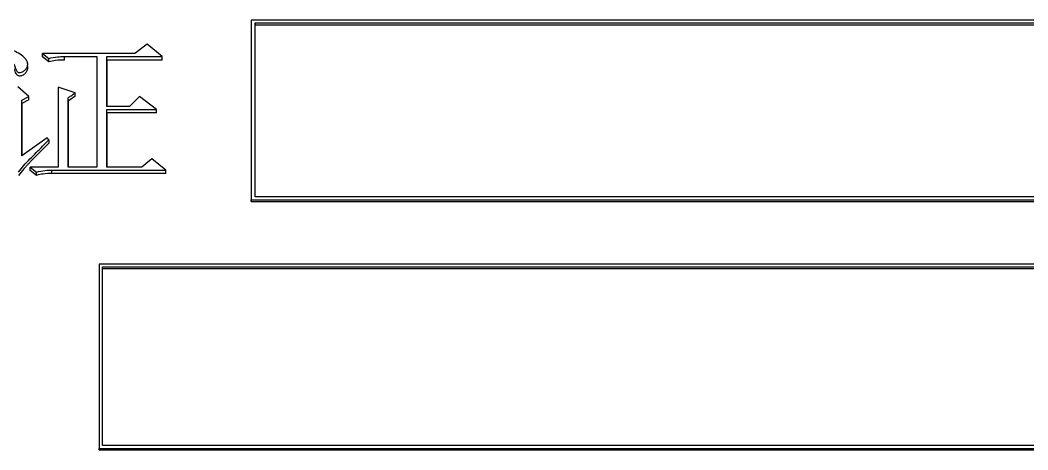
# Model space of a CAD drawing. Header units: millimetres. Extents: x 2642 to 4256, y 821 to 2003.
# Drawn here: x 2880.28 to 2894.33, y 1736.76 to 1742.76 of the extents above; entities that cross this region are included whole.
import ezdxf

# ---------------------------------------------------------------- set-up
doc = ezdxf.new("R2010")
doc.units = ezdxf.units.MM

msp = doc.modelspace()

# ---------------------------------------------------------------- linework, layer by layer
at = {"color": 7, "linetype": 'Continuous', "lineweight": 25}
for p, q in [((2903.51, 1742.756), (2883.5, 1742.756)), ((2883.5, 1742.756), (2883.5, 1742.731)), ((2883.5, 1742.731), (2883.5, 1740.226)), ((2883.556, 1742.716), (2903.46, 1742.716)), ((2883.556, 1742.716), (2883.556, 1742.692)), ((2883.556, 1742.692), (2903.46, 1742.692)), ((2882.05, 1742.419), (2881.877, 1742.291)), ((2882.255, 1742.248), (2882.05, 1742.419)), ((2880.59, 1742.291), (2880.676, 1742.222)), ((2881.877, 1742.291), (2880.59, 1742.291)), ((2880.59, 1742.242), (2880.59, 1742.291)), ((2880.676, 1742.174), (2880.59, 1742.242)), ((2880.676, 1742.174), (2880.676, 1742.222)), ((2880.893, 1742.248), (2881.347, 1742.248)), ((2880.893, 1742.199), (2880.893, 1742.248)), ((2881.347, 1742.248), (2881.347, 1740.705)), ((2881.487, 1742.248), (2882.255, 1742.248)), ((2881.487, 1741.552), (2881.487, 1742.248)), ((2881.487, 1742.199), (2881.487, 1742.248)), ((2881.487, 1742.199), (2881.487, 1741.552)), ((2882.255, 1742.199), (2881.487, 1742.199)), ((2880.379, 1742.152), (2880.379, 1742.161)), ((2880.379, 1742.113), (2880.379, 1742.128)), ((2880.395, 1741.69), (2880.243, 1741.827)), ((2880.806, 1741.819), (2880.806, 1740.705)), ((2881.044, 1741.741), (2880.806, 1741.819)), ((2880.298, 1741.638), (2880.395, 1741.69)), ((2880.395, 1741.642), (2880.298, 1741.59)), ((2880.298, 1740.861), (2880.298, 1741.638)), ((2880.298, 1741.59), (2880.298, 1741.638)), ((2880.395, 1741.642), (2880.395, 1741.69)), ((2881.044, 1741.694), (2880.947, 1741.625)), ((2880.947, 1740.705), (2880.947, 1741.672)), ((2880.947, 1741.625), (2880.947, 1741.672)), ((2881.044, 1741.694), (2881.044, 1741.741)), ((2881.942, 1741.69), (2881.801, 1741.552)), ((2882.18, 1741.509), (2881.942, 1741.69)), ((2880.298, 1741.59), (2880.298, 1740.861)), ((2880.947, 1741.625), (2880.947, 1740.705)), ((2881.801, 1741.552), (2881.487, 1741.552)), ((2881.487, 1741.509), (2882.18, 1741.509)), ((2881.487, 1740.705), (2881.487, 1741.509)), ((2881.487, 1741.461), (2881.487, 1741.509)), ((2881.487, 1741.461), (2881.487, 1740.705)), ((2882.18, 1741.461), (2881.487, 1741.461)), ((2880.655, 1741.112), (2880.298, 1740.861)), ((2880.676, 1741.086), (2880.655, 1741.112)), ((2880.676, 1741.086), (2880.676, 1741.039)), ((2882.115, 1740.818), (2881.974, 1740.705)), ((2882.31, 1740.662), (2882.115, 1740.818)), ((2880.417, 1740.705), (2880.503, 1740.635)), ((2880.806, 1740.705), (2880.417, 1740.705)), ((2880.417, 1740.658), (2880.417, 1740.705)), ((2880.503, 1740.589), (2880.417, 1740.658)), ((2880.719, 1740.662), (2882.31, 1740.662)), ((2880.719, 1740.615), (2880.719, 1740.662)), ((2881.347, 1740.705), (2880.947, 1740.705)), ((2881.974, 1740.705), (2881.487, 1740.705)), ((2882.31, 1740.615), (2882.31, 1740.662)), ((2880.503, 1740.589), (2880.503, 1740.635)), ((2882.31, 1740.615), (2880.719, 1740.615)), ((2883.5, 1740.249), (2903.51, 1740.249)), ((2883.5, 1740.226), (2883.5, 1740.249)), ((2903.46, 1740.289), (2883.556, 1740.289)), ((2883.5, 1740.226), (2903.51, 1740.226)), ((2903.51, 1739.35), (2881.377, 1739.35)), ((2881.377, 1739.35), (2881.377, 1739.328)), ((2881.377, 1739.328), (2881.377, 1736.757)), ((2881.427, 1739.31), (2903.46, 1739.31)), ((2881.427, 1739.287), (2881.427, 1739.31)), ((2881.427, 1739.287), (2903.46, 1739.287)), ((2881.377, 1736.778), (2903.51, 1736.778)), ((2881.377, 1736.757), (2881.377, 1736.778)), ((2881.377, 1736.757), (2903.51, 1736.758)), ((2903.46, 1736.82), (2881.427, 1736.82))]:
    msp.add_line(p, q, dxfattribs=at)
at = {"color": 7, "linetype": 'Continuous', "lineweight": 25, "flags": 128}
for points in [[(2882.255, 1742.199), (2882.255, 1742.224), (2882.255, 1742.248)], [(2882.18, 1741.461), (2882.18, 1741.485), (2882.18, 1741.509)]]:
    msp.add_lwpolyline(points, dxfattribs=at)
at = {"color": 7, "linetype": 'Continuous', "lineweight": 25}
for points, knots in [([(2883.5, 1742.756), (2883.5, 1742.507), (2883.5, 1742.01), (2883.5, 1741.175), (2883.5, 1740.585), (2883.5, 1740.249)], [0, 0, 0, 0, 0.300081, 0.600162, 1, 1, 1, 1]), ([(2883.556, 1740.289), (2883.556, 1740.542), (2883.556, 1741.047), (2883.556, 1741.857), (2883.556, 1742.411), (2883.556, 1742.716)], [0, 0, 0, 0, 0.3099205, 0.6198411, 1, 1, 1, 1]), ([(2883.556, 1740.289), (2883.556, 1740.485), (2883.556, 1740.885), (2883.556, 1741.688), (2883.556, 1742.29), (2883.556, 1742.692)], [0, 0, 0, 0, 0.242928, 0.495343, 1, 1, 1, 1]), ([(2879.995, 1742.351), (2880.034, 1742.315), (2880.107, 1742.25), (2880.187, 1742.159), (2880.206, 1742.089), (2880.221, 1742.054), (2880.236, 1742.036), (2880.25, 1742.026), (2880.266, 1742.022), (2880.287, 1742.024), (2880.316, 1742.036), (2880.348, 1742.06), (2880.371, 1742.095), (2880.384, 1742.132), (2880.379, 1742.172), (2880.351, 1742.22), (2880.27, 1742.294), (2880.146, 1742.344), (2880.049, 1742.374), (2880.016, 1742.385)], [0, 0, 0, 0, 0.149443, 0.274042, 0.333076, 0.362754, 0.385188, 0.398021, 0.410985, 0.42602, 0.45239, 0.493257, 0.533496, 0.57286, 0.60517, 0.651682, 0.729284, 0.908686, 1, 1, 1, 1]), ([(2880.379, 1742.113), (2880.38, 1742.102), (2880.383, 1742.077), (2880.367, 1742.039), (2880.339, 1742.002), (2880.305, 1741.982), (2880.277, 1741.975), (2880.26, 1741.975), (2880.243, 1741.982), (2880.226, 1741.998), (2880.195, 1742.061), (2880.145, 1742.179), (2880.048, 1742.258), (2879.995, 1742.302)], [0, 0, 0, 0, 0.052453, 0.123771, 0.19881, 0.271367, 0.297266, 0.323434, 0.346422, 0.375988, 0.432132, 0.683487, 1, 1, 1, 1]), ([(2880.676, 1742.222), (2880.716, 1742.231), (2880.787, 1742.246), (2880.86, 1742.247), (2880.893, 1742.248)], [0, 0, 0, 0, 0.558835, 1, 1, 1, 1]), ([(2880.893, 1742.199), (2880.851, 1742.198), (2880.778, 1742.196), (2880.707, 1742.181), (2880.676, 1742.174)], [0, 0, 0, 0, 0.5610855, 1, 1, 1, 1]), ([(2880.947, 1741.672), (2880.96, 1741.682), (2880.982, 1741.698), (2881.015, 1741.721), (2881.034, 1741.734), (2881.044, 1741.741)], [0, 0, 0, 0, 0.400149, 0.700074, 1, 1, 1, 1]), ([(2880.254, 1740.635), (2880.278, 1740.666), (2880.353, 1740.761), (2880.502, 1740.907), (2880.618, 1741.026), (2880.676, 1741.086)], [0, 0, 0, 0, 0.190523, 0.595111, 1, 1, 1, 1]), ([(2880.676, 1741.039), (2880.621, 1740.983), (2880.542, 1740.905), (2880.454, 1740.815), (2880.418, 1740.778), (2880.401, 1740.761), (2880.393, 1740.752), (2880.382, 1740.74), (2880.371, 1740.729), (2880.353, 1740.708), (2880.313, 1740.664), (2880.279, 1740.62), (2880.254, 1740.589)], [0, 0, 0, 0, 0.381229, 0.535671, 0.612893, 0.632198, 0.651503, 0.670808, 0.709419, 0.728724, 0.805952, 1, 1, 1, 1]), ([(2880.503, 1740.635), (2880.543, 1740.644), (2880.614, 1740.66), (2880.687, 1740.661), (2880.719, 1740.662)], [0, 0, 0, 0, 0.558835, 1, 1, 1, 1]), ([(2880.719, 1740.615), (2880.678, 1740.614), (2880.605, 1740.612), (2880.534, 1740.596), (2880.503, 1740.589)], [0, 0, 0, 0, 0.561085, 1, 1, 1, 1]), ([(2881.377, 1739.35), (2881.377, 1739.095), (2881.377, 1738.584), (2881.377, 1737.727), (2881.377, 1737.123), (2881.377, 1736.778)], [0, 0, 0, 0, 0.300081, 0.600162, 1, 1, 1, 1]), ([(2881.427, 1736.82), (2881.427, 1737.079), (2881.427, 1737.597), (2881.427, 1738.427), (2881.427, 1738.996), (2881.427, 1739.31)], [0, 0, 0, 0, 0.309921, 0.619841, 1, 1, 1, 1]), ([(2881.427, 1736.82), (2881.427, 1737.021), (2881.427, 1737.432), (2881.427, 1738.257), (2881.427, 1738.875), (2881.427, 1739.287)], [0, 0, 0, 0, 0.2437907, 0.495918, 1, 1, 1, 1])]:
    msp.add_open_spline(points, degree=3, knots=knots, dxfattribs=at)

doc.saveas('drawing.dxf')
